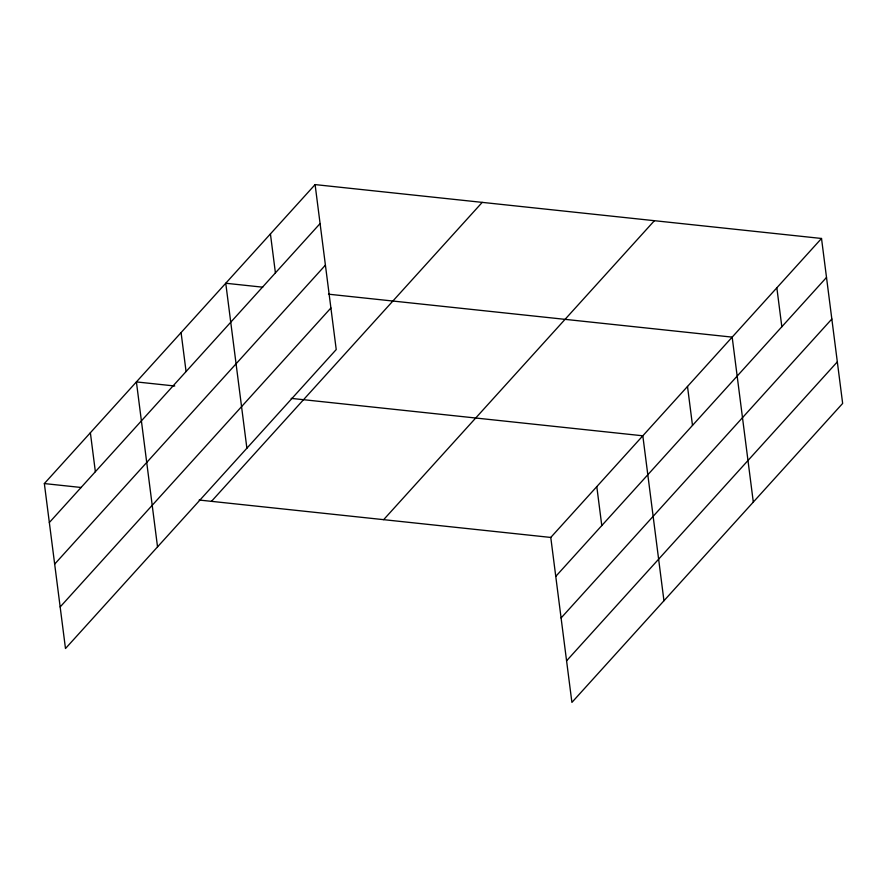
<?xml version="1.0" encoding="UTF-8"?>
<svg xmlns="http://www.w3.org/2000/svg" width="887" height="887" viewBox="0 0 887 887"><rect width="100%" height="100%" fill="white"/><g stroke="black" fill="none" stroke-linecap="round" stroke-linejoin="round"><path stroke-width="1.33" d="M315.096 184.596L336.228 349.556L65.483 648.53L44.35 483.57L315.096 184.596L821.517 238.47L842.65 403.43L571.904 702.404L550.772 537.444L821.517 238.47M49.339 522.532L320.085 223.557M54.672 564.11L325.418 265.135M60.161 606.952L330.906 307.977M211.472 501.343L482.218 202.38M383.65 519.66L654.395 220.697M555.761 576.395L826.507 277.431M561.083 617.984L831.84 319.01M566.571 660.826L837.328 361.852M262.74 287.188L225.753 283.252L246.885 448.223M328.489 294.185L732.174 337.127L753.307 502.097M174.761 386L136.41 381.92L157.531 546.88M291.191 398.385L642.82 435.794L663.953 600.754M44.35 483.57L81.338 487.506M199.143 500.035L550.772 537.444M776.846 287.798L781.835 326.76M687.503 386.455L692.492 425.416M596.796 486.619L601.785 525.57M270.424 233.924L275.413 272.886M181.081 332.592L186.07 371.542M90.374 432.745L95.364 471.707"/></g></svg>
